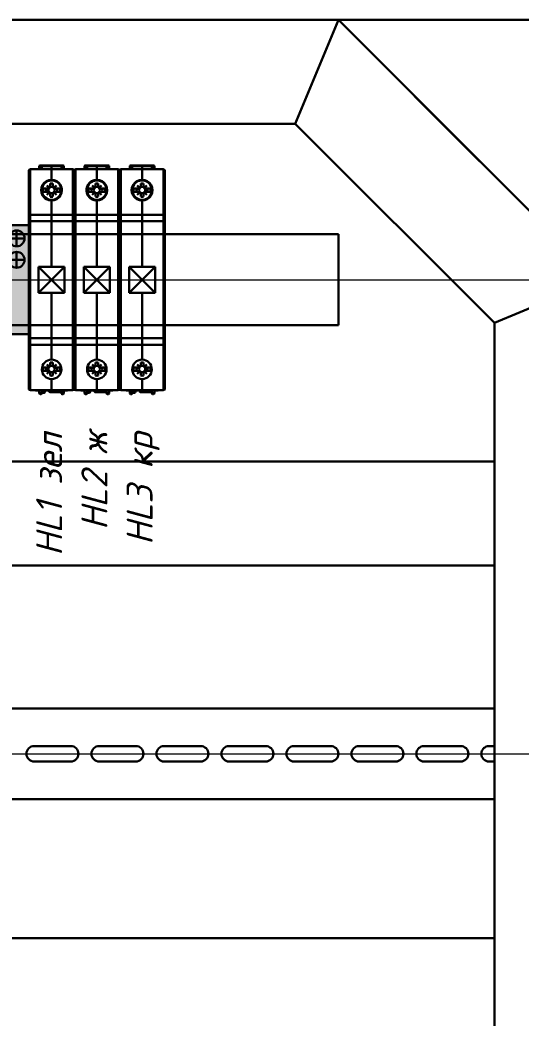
# Model space of a CAD drawing. Header units: millimetres. Extents: x 0 to 53000, y -591 to 24400.
# Drawn here: x 24829.6 to 25022.4, y 2640.8 to 3025 of the extents above; entities that cross this region are included whole.
import ezdxf
from ezdxf.enums import TextEntityAlignment as Align

# ---------------------------------------------------------------- set-up
doc = ezdxf.new("R2010")
doc.units = ezdxf.units.MM
for name, color, linetype, lineweight in [('КК перф 40х60', 6, 'Continuous', 30), ('Основная', 7, 'Continuous', 30), ('Перемычка', 6, 'Continuous', 140)]:
    doc.layers.add(name, color=color, linetype=linetype, lineweight=lineweight)
doc.layers.add('Привязки', color=2, linetype='Continuous', lineweight=0, plot=False, transparency=0.8)
doc.styles.add('текст', font='isocpeui.ttf')

# ---------------------------------------------------------------- blocks, each defined once
blk = doc.blocks.new('Стопор на DIN')
at = {"layer": 'Основная', "true_color": 0x939598}
h = blk.add_hatch(color=252, dxfattribs=at)
h.dxf.hatch_style = 1
h.paths.add_polyline_path([(0, 21), (-9.5, 21), (-9.5, -21), (0, -21)])
at = {"layer": 'Основная'}
for p, q in [((-9.5, -21), (-9.5, 21)), ((-9.5, 21), (0, 21)), ((0, 21), (0, -21)), ((-4.75, 15.92), (-7.8, 15.92)), ((-7.8, 15.92), (-1.7, 15.92)), ((-4.75, 18.97), (-4.75, 12.87)), ((-4.75, 10.71), (-4.75, 4.6)), ((-7.8, 7.66), (-1.7, 7.66)), ((-9.5, -21), (0, -21))]:
    blk.add_line(p, q, dxfattribs=at)
for centre in [(-4.75, 15.92), (-4.75, 7.66)]:
    blk.add_circle(centre, 3.05, dxfattribs=at)
blk = doc.blocks.new('1P Лампа Din')
at = {"layer": 'Основная', "color": 7, "linetype": 'Continuous'}
for p, q in [((0.2, 42.4), (0.49, 42.4)), ((0.49, 5.74), (0.49, 42.5)), ((16.91, 42.5), (0.49, 42.5)), ((4.25, 44), (3.95, 43.83)), ((3.95, 42.5), (3.95, 43.83)), ((4.25, 43.5), (3.95, 43.26)), ((4.25, 43.5), (4.25, 44)), ((13.15, 44), (4.25, 44)), ((4.25, 43.5), (4.65, 43.5)), ((4.95, 42.5), (4.95, 43.7)), ((8.7, 42.5), (8.7, 44)), ((8.7, 38.47), (8.7, 42.5)), ((12.45, 42.5), (12.45, 44)), ((12.75, 43.5), (13.45, 43.5)), ((13.45, 43.83), (13.15, 44)), ((13.45, 42.5), (13.45, 43.83)), ((16.91, 5.74), (16.91, 42.5)), ((17.2, 42.4), (16.91, 42.4)), ((0, 42.2), (0, 6.61)), ((8.7, 38.42), (8.7, 38.47)), ((17.4, -42.2), (17.4, 42.2)), ((5.52, 35.15), (7.7, 35.15)), ((6.88, 36.32), (7.8, 35.26)), ((7.87, 35.46), (6.88, 36.32)), ((7.8, 35.26), (7.9, 35.37)), ((8.18, 35.63), (8.18, 37.02)), ((8.7, 38.42), (8.7, 38.25)), ((9.22, 37.02), (9.22, 35.64)), ((9.5, 35.37), (9.6, 35.26)), ((10.52, 36.32), (9.53, 35.46)), ((9.6, 35.26), (10.52, 36.32)), ((9.69, 35.15), (11.89, 35.15)), ((7.71, 33.85), (5.52, 33.85)), ((6.09, 31.51), (6.33, 31.51)), ((7.8, 33.74), (6.88, 32.68)), ((6.88, 32.68), (7.89, 33.55)), ((7.91, 33.63), (7.8, 33.74)), ((8.18, 33.36), (8.18, 31.98)), ((8.7, 30.75), (8.7, 30.73)), ((9.22, 33.36), (9.22, 31.98)), ((9.6, 33.74), (9.5, 33.63)), ((9.53, 33.54), (10.52, 32.68)), ((10.52, 32.68), (9.6, 33.74)), ((10.08, 30.81), (9.63, 30.81)), ((11.89, 33.85), (9.69, 33.85)), ((8.7, 30.73), (7.8, 30.67)), ((8.7, 30.65), (8.08, 30.6)), ((8.7, 30.65), (8.7, 30.73)), ((8.7, 30.5), (8.7, 30.65)), ((8.7, 30.65), (9.5, 30.65)), ((8.7, 5), (8.7, 30.5)), ((0.2, 25), (0.49, 25)), ((16.91, 25), (0.49, 25)), ((17.2, 25), (16.91, 25)), ((0.2, 22.4), (0.49, 22.4)), ((16.91, 22.5), (0.49, 22.5)), ((17.2, 22.4), (16.91, 22.4)), ((0, -6.61), (0, 6.61)), ((0.5, -5.73), (0.5, 5.73)), ((16.9, 5.73), (16.9, -5.73)), ((0, -6.61), (0, -42.2)), ((0.49, -42.5), (0.49, -5.74)), ((8.7, -30.75), (8.7, -5)), ((16.91, -42.5), (16.91, -5.74)), ((0.2, -22.4), (0.49, -22.4)), ((16.91, -22.5), (0.49, -22.5)), ((17.2, -22.4), (16.91, -22.4)), ((0.2, -25), (0.49, -25)), ((16.91, -25), (0.49, -25)), ((17.2, -25), (16.91, -25)), ((5.51, -33.75), (7.7, -33.75)), ((7.87, -33.44), (6.88, -32.58)), ((6.88, -32.58), (7.8, -33.64)), ((7.8, -33.64), (7.9, -33.53)), ((8.18, -33.26), (8.18, -31.88)), ((9.22, -33.26), (9.22, -31.88)), ((9.49, -33.53), (9.6, -33.64)), ((10.52, -32.58), (9.51, -33.45)), ((9.6, -33.64), (10.52, -32.58)), ((9.69, -33.75), (11.88, -33.75)), ((7.7, -35.05), (5.51, -35.05)), ((7.8, -35.16), (6.88, -36.22)), ((6.88, -36.22), (7.87, -35.36)), ((7.9, -35.27), (7.8, -35.16)), ((8.18, -36.92), (8.18, -35.54)), ((8.7, -42.5), (8.7, -38.25)), ((9.22, -35.53), (9.22, -36.92)), ((9.6, -35.16), (9.5, -35.27)), ((9.53, -35.36), (10.52, -36.22)), ((10.52, -36.22), (9.6, -35.16)), ((11.88, -35.05), (9.7, -35.05)), ((0.2, -42.4), (0.49, -42.4)), ((16.91, -42.5), (0.49, -42.5)), ((2.55, -42.6), (2.55, -42.5)), ((2.55, -42.6), (3.95, -42.6)), ((3.95, -43.83), (3.95, -42.5)), ((4.25, -43.5), (3.95, -43.26)), ((4.25, -44), (3.95, -43.83)), ((4.65, -43.5), (4.25, -43.5)), ((4.25, -44), (4.25, -43.5)), ((4.65, -44), (4.25, -44)), ((4.95, -43.7), (4.95, -42.5)), ((5.82, -43.48), (4.95, -43.49)), ((6.12, -42.5), (6.12, -43.18)), ((7.66, -42.6), (6.12, -42.6)), ((7.66, -42.5), (7.66, -42.81)), ((8.33, -43.31), (12.45, -43.38)), ((12.45, -42.5), (12.45, -43.7)), ((13.15, -43.5), (12.75, -43.5)), ((13.15, -44), (12.75, -44)), ((13.15, -43.5), (13.45, -43.26)), ((13.15, -44), (13.15, -43.5)), ((13.15, -44), (13.45, -43.83)), ((13.45, -43.83), (13.45, -42.5)), ((14.85, -42.6), (13.45, -42.6)), ((14.85, -42.6), (14.85, -42.5)), ((17.2, -42.4), (16.91, -42.4))]:
    blk.add_line(p, q, dxfattribs=at)
at = {"layer": 'Основная', "color": 9, "linetype": 'Continuous'}
for p, q in [((4.65, 43.5), (4.65, 44)), ((12.45, 43.7), (4.95, 43.7)), ((12.75, 44), (12.75, 43.5)), ((8.7, 38.43), (8.35, 38.43)), ((6.93, 31), (6.82, 31)), ((7.41, 30.77), (7.34, 30.77)), ((8.89, 30.59), (8.7, 30.59)), ((0.2, -0.96), (0.2, 0.96)), ((2.85, -42.6), (2.85, -42.5)), ((4.65, -44), (4.65, -43.5)), ((5.82, -43.18), (4.95, -43.19)), ((5.82, -42.5), (5.82, -43.18)), ((5.82, -43.18), (6.12, -43.18)), ((5.82, -43.48), (5.82, -43.18)), ((6.5, -42.6), (6.5, -42.5)), ((7.9, -42.81), (7.66, -42.81)), ((7.9, -42.5), (7.9, -42.81)), ((7.9, -42.81), (12.45, -42.88)), ((12.75, -43.5), (12.75, -44)), ((14.55, -42.6), (14.55, -42.5))]:
    blk.add_line(p, q, dxfattribs=at)
at = {"layer": 'Основная'}
for p, q in [((16.91, -42.5), (16.91, 42.5)), ((3.7, -5), (3.7, 5)), ((3.7, 5), (8.7, 5)), ((3.7, -5), (13.7, 5)), ((3.7, 5), (13.7, -5)), ((8.7, 5), (13.7, 5)), ((13.7, 5), (13.7, -5)), ((13.7, -5), (3.7, -5))]:
    blk.add_line(p, q, dxfattribs=at)
at = {"layer": 'Основная', "color": 7, "linetype": 'Continuous'}
for points in [[(6.94, 31.02), (6.91, 31.04), (6.87, 31.06), (6.84, 31.08), (6.82, 31.1), (6.79, 31.12), (6.77, 31.14), (6.75, 31.15), (6.73, 31.16), (6.72, 31.18), (6.7, 31.19), (6.69, 31.2), (6.68, 31.2), (6.68, 31.21), (6.67, 31.21), (6.67, 31.21)], [(7.46, 30.77), (7.4, 30.8), (7.34, 30.82), (7.28, 30.85), (7.22, 30.87), (7.17, 30.9), (7.12, 30.92), (7.07, 30.95), (7.02, 30.97), (6.98, 31), (6.94, 31.02)], [(7.61, 30.72), (7.53, 30.75), (7.46, 30.77)], [(8.7, 30.55), (8.61, 30.55), (8.5, 30.55), (8.4, 30.56), (8.3, 30.57), (8.2, 30.58), (8.1, 30.6), (8.01, 30.62), (7.92, 30.63), (7.84, 30.65), (7.76, 30.68), (7.68, 30.7), (7.61, 30.72)], [(0.03, 1.45), (0.06, 1.39), (0.12, 1.24), (0.17, 1.08), (0.21, 0.93), (0.24, 0.77), (0.26, 0.62), (0.28, 0.46), (0.29, 0.31), (0.3, 0.15), (0.3, 0)], [(0.3, 0), (0.3, -0.14), (0.29, -0.3), (0.28, -0.46), (0.26, -0.62), (0.24, -0.77), (0.21, -0.93), (0.17, -1.08), (0.12, -1.23), (0.06, -1.39), (0.03, -1.45)], [(7.66, -42.81), (7.66, -42.83), (7.66, -42.88), (7.68, -42.93), (7.7, -42.98), (7.72, -43.03), (7.76, -43.08), (7.8, -43.12), (7.85, -43.16), (7.9, -43.2), (7.96, -43.23), (8.02, -43.26), (8.09, -43.28), (8.16, -43.3), (8.23, -43.31), (8.31, -43.31), (8.33, -43.31)]]:
    blk.add_lwpolyline(points, dxfattribs=at)
blk.add_circle((8.7, -34.5), 3.75, dxfattribs=at)
for centre, radius, start, end in [((0.2, 42.2), 0.2, 90, 180), ((0.2, 42.2), 0.2, 98.0214, 100.1321), ((4.65, 43.7), 0.3, 0, 90), ((17.2, 42.2), 0.2, 0, 90), ((8.7, 34.5), 3.75, 270, 237.5106), ((8.7, 34.5), 3.25, 168.463, 191.537), ((8.7, 34.5), 2.12, 162.1391, 197.8609), ((8.7, 34.5), 1.22, 147.8061, 180), ((7.7, 35.35), 0.2, 270, 45.4387), ((7.99, 35.63), 0.2, 225.4387, 0), ((8.7, 34.5), 1.22, 65.0308, 114.9692), ((8.7, 34.5), 2.58, 78.463, 101.537), ((9.41, 35.64), 0.2, 180, 314.427), ((9.69, 35.35), 0.2, 134.427, 270), ((8.7, 34.5), 1.22, 327.8061, 32.1939), ((8.7, 34.5), 2.12, 342.1391, 17.8609), ((8.7, 34.5), 3.25, 348.4677, 11.5323), ((8.7, 34.5), 3.75, 237.5102, 270), ((8.7, 34.5), 1.22, 180, 212.1939), ((7.71, 33.65), 0.2, 313.0821, 90), ((7.99, 33.36), 0.2, 0, 133.0821), ((8.7, 34.5), 1.22, 245.0308, 294.9692), ((8.7, 34.5), 2.58, 258.463, 281.537), ((9.41, 33.36), 0.2, 45.573, 180), ((9.69, 33.65), 0.2, 90, 225.573), ((0.2, 22.2), 0.2, 90, 180), ((17.2, 22.2), 0.2, 0, 90), ((0.2, -22.2), 0.2, 180, 270), ((17.2, -22.2), 0.2, 270, 0), ((8.7, -34.4), 3.25, 168.4677, 191.5323), ((8.7, -34.4), 2.12, 162.1391, 197.8609), ((8.7, -34.4), 1.22, 147.8061, 212.1939), ((7.7, -33.55), 0.2, 270, 45.573), ((7.99, -33.26), 0.2, 225.573, 0), ((8.7, -34.4), 1.22, 65.0308, 114.9692), ((8.7, -34.4), 2.58, 78.463, 101.537), ((9.41, -33.26), 0.2, 180, 313.0821), ((9.69, -33.55), 0.2, 133.0821, 270), ((8.7, -34.4), 1.22, 0, 32.1939), ((8.7, -34.4), 1.22, 327.8061, 0), ((8.7, -34.4), 2.12, 342.1391, 17.8609), ((8.7, -34.4), 3.25, 348.463, 11.537), ((7.7, -35.25), 0.2, 314.427, 90), ((7.99, -35.54), 0.2, 0, 134.427), ((8.7, -34.4), 1.22, 245.0308, 294.9692), ((8.7, -34.4), 2.58, 258.463, 281.537), ((9.41, -35.53), 0.2, 45.4387, 180), ((9.7, -35.25), 0.2, 90, 225.4387), ((0.2, -42.2), 0.2, 180, 270), ((17.2, -42.2), 0.2, 270, 0), ((4.65, -43.7), 0.3, 270, 0), ((5.82, -43.18), 0.3, 270.5773, 0.0001), ((12.75, -43.7), 0.3, 180, 270)]:
    blk.add_arc(centre, radius, start, end, dxfattribs=at)
at = {"layer": 'Основная', "color": 9, "linetype": 'Continuous'}
for centre, radius, start, end in [((8.66, 33.99), 3.43, 248.4437, 251.0613), ((8.72, 34.26), 3.71, 269.0949, 269.6269), ((-3.27, 0.06), 3.63, 25.1846, 25.5893), ((-3.27, -0.06), 3.63, 334.4106, 334.8154)]:
    blk.add_arc(centre, radius, start, end, dxfattribs=at)
at = {"layer": 'Основная', "color": 7, "linetype": 'Continuous'}
for centre, major_axis, ratio, start_param, end_param in [((4.65, 43.08), (0, 0.424), 0.707107, -1.570796, 0), ((12.75, 43.08), (0, -0.424), 0.707107, 3.141593, 4.712389), ((8.7, 34.48), (-0.96, 3.84), 0.999989, -0.244062, 2.364686), ((8.7, 34.48), (0, 4.02), 0.99999, 0, 3.141593), ((8.7, 34.48), (0, 3.98), 0.999992, -3.141593, 0), ((8.7, 34.48), (0.49, 3.9), 0.999992, -2.464465, 0.123964), ((8.69, 34.14), (0.08, 3.61), 0.995002, 2.648644, 2.797291), ((4.65, -43.08), (0, 0.424), 0.707107, 3.141593, 4.712389), ((12.75, -43.08), (0, -0.424), 0.707107, -1.570796, 0)]:
    blk.add_ellipse(centre, major_axis=major_axis, ratio=ratio, start_param=start_param, end_param=end_param, dxfattribs=at)
for points, knots in [([(6.33, 31.51), (6.33, 31.51), (6.33, 31.51), (6.32, 31.51), (6.32, 31.5), (6.32, 31.5), (6.32, 31.49), (6.32, 31.49), (6.32, 31.48), (6.33, 31.47), (6.35, 31.45), (6.37, 31.42), (6.4, 31.39), (6.43, 31.36), (6.47, 31.32), (6.54, 31.26), (6.64, 31.19), (6.77, 31.09), (6.87, 31.03), (6.93, 31)], [0, 0, 0, 0, 0.007018, 0.012553, 0.017389, 0.022644, 0.029231, 0.037639, 0.048102, 0.06074, 0.092744, 0.133867, 0.184095, 0.243299, 0.311264, 0.3877, 0.564453, 0.769976, 1, 1, 1, 1]), ([(6.69, 31.34), (6.64, 31.36), (6.58, 31.39), (6.5, 31.44), (6.45, 31.46), (6.41, 31.48), (6.38, 31.5), (6.35, 31.51), (6.34, 31.51), (6.33, 31.51)], [0, 0, 0, 0, 0.379747, 0.538845, 0.676267, 0.791342, 0.883621, 0.952977, 1, 1, 1, 1]), ([(7.54, 30.72), (7.54, 30.72), (7.53, 30.72), (7.52, 30.72), (7.51, 30.72), (7.48, 30.73), (7.46, 30.74), (7.44, 30.74), (7.4, 30.75), (7.36, 30.77), (7.3, 30.79), (7.25, 30.81), (7.19, 30.83), (7.12, 30.86), (7.02, 30.9), (6.91, 30.95), (6.8, 31.01), (6.73, 31.05), (6.7, 31.07)], [0, 0, 0, 0, 0.005458, 0.013291, 0.03389, 0.058559, 0.085593, 0.114115, 0.143649, 0.204724, 0.267565, 0.331589, 0.39648, 0.46205, 0.594753, 0.729025, 0.864326, 1, 1, 1, 1]), ([(7.41, 30.77), (7.42, 30.77), (7.43, 30.76), (7.46, 30.75), (7.48, 30.75), (7.49, 30.74), (7.5, 30.74), (7.51, 30.73), (7.52, 30.73), (7.53, 30.73), (7.53, 30.72), (7.53, 30.72), (7.54, 30.72), (7.54, 30.72), (7.54, 30.72), (7.54, 30.72), (7.54, 30.72), (7.54, 30.72), (7.54, 30.72), (7.54, 30.72)], [0, 0, 0, 0, 0.177438, 0.349744, 0.514857, 0.593714, 0.669295, 0.740714, 0.806733, 0.865693, 0.915298, 0.935731, 0.952732, 0.965958, 0.975151, 0.98038, 0.983704, 0.989826, 1, 1, 1, 1]), ([(9.63, 30.81), (9.62, 30.81), (9.6, 30.81), (9.57, 30.8), (9.54, 30.8), (9.47, 30.79), (9.39, 30.78), (9.27, 30.76), (9.13, 30.75), (8.94, 30.73), (8.8, 30.73), (8.7, 30.73)], [0, 0, 0, 0, 0.023304, 0.05548, 0.095738, 0.143181, 0.255996, 0.387171, 0.531126, 0.683471, 1, 1, 1, 1]), ([(8.7, 30.65), (8.76, 30.65), (8.88, 30.65), (9.06, 30.66), (9.2, 30.68), (9.31, 30.7), (9.38, 30.72), (9.45, 30.73), (9.5, 30.75), (9.54, 30.76), (9.56, 30.77), (9.58, 30.77), (9.6, 30.78), (9.62, 30.79), (9.63, 30.79), (9.64, 30.8), (9.64, 30.8), (9.64, 30.8), (9.64, 30.8), (9.64, 30.81), (9.64, 30.81), (9.64, 30.81), (9.63, 30.81), (9.63, 30.81), (9.63, 30.81)], [0, 0, 0, 0, 0.186183, 0.368913, 0.543145, 0.625037, 0.702028, 0.772811, 0.835875, 0.863994, 0.889549, 0.912325, 0.932118, 0.948739, 0.962035, 0.971902, 0.975546, 0.978354, 0.981777, 0.98313, 0.984932, 0.987454, 0.990789, 1, 1, 1, 1]), ([(8.82, 30.59), (8.9, 30.59), (9.07, 30.59), (9.4, 30.63), (9.82, 30.72), (10.3, 30.89), (10.61, 31.05), (10.76, 31.14)], [0, 0, 0, 0, 0.121776, 0.244126, 0.491017, 0.74288, 1, 1, 1, 1]), ([(8.7, 30.59), (8.72, 30.59), (8.76, 30.59), (8.8, 30.59), (8.82, 30.59)], [0, 0, 0, 0, 0.516289, 1, 1, 1, 1]), ([(0, 24.99), (0, 24.99), (0, 24.99), (0, 24.99), (0.01, 24.99), (0.02, 24.99), (0.02, 24.99), (0.03, 24.99), (0.05, 24.99), (0.06, 24.99), (0.09, 25), (0.12, 25), (0.16, 25), (0.19, 25), (0.2, 25)], [0, 0, 0, 0, 0.005895, 0.020644, 0.044651, 0.077778, 0.119734, 0.170138, 0.228512, 0.294299, 0.445542, 0.618083, 0.805291, 1, 1, 1, 1]), ([(17.4, 24.99), (17.4, 24.99), (17.4, 24.99), (17.4, 24.99), (17.39, 24.99), (17.38, 24.99), (17.38, 24.99), (17.37, 24.99), (17.35, 24.99), (17.34, 24.99), (17.31, 25), (17.28, 25), (17.24, 25), (17.21, 25), (17.2, 25)], [0, 0, 0, 0, 0.005889, 0.020641, 0.044648, 0.077774, 0.119731, 0.170135, 0.228509, 0.294297, 0.44554, 0.618082, 0.805291, 1, 1, 1, 1]), ([(0.03, 1.45), (0.02, 1.47), (0, 1.52), (0, 1.57), (0, 1.6)], [0, 0, 0, 0, 0.495069, 1, 1, 1, 1]), ([(0.03, -1.45), (0.02, -1.47), (0, -1.52), (0, -1.57), (0, -1.6)], [0, 0, 0, 0, 0.49507, 1, 1, 1, 1]), ([(0, -24.99), (0, -24.99), (0, -24.99), (0, -24.99), (0.01, -24.99), (0.02, -24.99), (0.02, -24.99), (0.03, -24.99), (0.05, -24.99), (0.06, -24.99), (0.09, -25), (0.12, -25), (0.16, -25), (0.19, -25), (0.2, -25)], [0, 0, 0, 0, 0.005895, 0.020644, 0.044651, 0.077778, 0.119734, 0.170138, 0.228512, 0.294299, 0.445542, 0.618083, 0.805291, 1, 1, 1, 1]), ([(17.4, -24.99), (17.4, -24.99), (17.4, -24.99), (17.4, -24.99), (17.39, -24.99), (17.38, -24.99), (17.38, -24.99), (17.37, -24.99), (17.35, -24.99), (17.34, -24.99), (17.31, -25), (17.28, -25), (17.24, -25), (17.21, -25), (17.2, -25)], [0, 0, 0, 0, 0.005889, 0.020641, 0.044648, 0.077774, 0.119731, 0.170135, 0.228509, 0.294297, 0.44554, 0.618082, 0.805291, 1, 1, 1, 1])]:
    blk.add_open_spline(points, degree=3, knots=knots, dxfattribs=at)
at = {"layer": 'Основная', "color": 9, "linetype": 'Continuous'}
for points, knots in [([(6.67, 31.21), (6.66, 31.22), (6.65, 31.23), (6.63, 31.25), (6.61, 31.27), (6.6, 31.28), (6.59, 31.29), (6.59, 31.3), (6.59, 31.3), (6.59, 31.31), (6.59, 31.31), (6.6, 31.31), (6.6, 31.31), (6.6, 31.31)], [0, 0, 0, 0, 0.240117, 0.4434, 0.609549, 0.738805, 0.832444, 0.867128, 0.895132, 0.918769, 0.941698, 0.967862, 1, 1, 1, 1]), ([(6.6, 31.31), (6.6, 31.31), (6.61, 31.31), (6.63, 31.31), (6.65, 31.3), (6.69, 31.29), (6.73, 31.27), (6.79, 31.25), (6.88, 31.21), (6.95, 31.18), (7, 31.16)], [0, 0, 0, 0, 0.019291, 0.044246, 0.111993, 0.203835, 0.319392, 0.457899, 0.618335, 1, 1, 1, 1]), ([(7.4, 30.8), (7.31, 30.83), (7.16, 30.9), (6.96, 31.01), (6.81, 31.1), (6.72, 31.17), (6.69, 31.2), (6.67, 31.21)], [0, 0, 0, 0, 0.31596, 0.595391, 0.826826, 0.921237, 1, 1, 1, 1]), ([(8.67, 30.55), (8.47, 30.55), (8.09, 30.59), (7.72, 30.68), (7.54, 30.74)], [0, 0, 0, 0, 0.512397, 1, 1, 1, 1]), ([(0.01, 1.61), (0.04, 1.55), (0.09, 1.43), (0.15, 1.25), (0.21, 1.06), (0.25, 0.86), (0.28, 0.66), (0.31, 0.37), (0.31, 0.15), (0.31, 0)], [0, 0, 0, 0, 0.113595, 0.22929, 0.348496, 0.47193, 0.599594, 0.730886, 1, 1, 1, 1]), ([(0.31, 0), (0.31, -0.15), (0.31, -0.37), (0.28, -0.66), (0.25, -0.86), (0.21, -1.06), (0.15, -1.25), (0.09, -1.43), (0.04, -1.55), (0.01, -1.61)], [0, 0, 0, 0, 0.269114, 0.400406, 0.52807, 0.651504, 0.77071, 0.886405, 1, 1, 1, 1]), ([(7.9, -42.81), (7.9, -42.84), (7.91, -42.92), (7.94, -43.02), (7.99, -43.11), (8.04, -43.19), (8.11, -43.24), (8.18, -43.28), (8.25, -43.31), (8.3, -43.31), (8.33, -43.31)], [0, 0, 0, 0, 0.154622, 0.302409, 0.439693, 0.566093, 0.683071, 0.7928, 0.897644, 1, 1, 1, 1])]:
    blk.add_open_spline(points, degree=3, knots=knots, dxfattribs=at)
at = {"layer": 'Основная', "style": 'текст'}
blk.add_attdef('№', text='', height=20, dxfattribs=at).set_placement((7.75, -58.95), align=Align.MIDDLE_CENTER)

msp = doc.modelspace()

# ---------------------------------------------------------------- linework, layer by layer
at = {"layer": 'КК перф 40х60'}
for p, q in [((24952.11543, 3025), (24777.11543, 3025)), ((24952.11543, 3025), (24935.54689, 2985)), ((25052.11543, 2925), (24952.11543, 3025)), ((25052.11543, 2925), (24981.40475, 2995.71068)), ((24777.11543, 2985), (24935.54689, 2985)), ((24935.54689, 2985), (25012.11543, 2908.43146)), ((25012.11543, 2908.43146), (25052.11543, 2925)), ((25052.11543, 2925), (25012.11543, 2908.43146)), ((25012.11543, 2650), (25012.11543, 2908.43146)), ((24542.11543, 2855), (25012.11543, 2855)), ((24542.11543, 2815), (25012.11543, 2815)), ((24542.11543, 2671.56854), (25012.11543, 2671.56854)), ((25012.11543, 2650), (25012.11543, 2365))]:
    msp.add_line(p, q, dxfattribs=at)
at = {"layer": 'Основная'}
for p, q in [((24502.11543, 3025), (25052.11543, 3025)), ((25052.11543, 2925), (24952.11543, 3025)), ((24602.11543, 2942.5), (24952.11543, 2942.5)), ((24918.68398, 2942.5), (24935.54689, 2942.5)), ((24952.11543, 2942.5), (24952.11543, 2907.5)), ((24777.11543, 2907.5), (24918.68398, 2907.5)), ((24918.68398, 2907.5), (24952.11543, 2907.5)), ((24817.11543, 2760), (24842.11543, 2760)), ((24842.11543, 2760), (24867.11543, 2760)), ((24867.11543, 2760), (24892.11543, 2760)), ((24892.11543, 2760), (24917.11543, 2760)), ((24917.11543, 2760), (24942.11543, 2760)), ((24942.11543, 2760), (24967.11543, 2760)), ((24967.11543, 2760), (24992.11543, 2760)), ((24992.11543, 2760), (25012.11543, 2760)), ((24842.11543, 2745.50001), (24835.11543, 2745.50001)), ((24849.11543, 2745.5), (24842.11543, 2745.5)), ((24867.11543, 2745.50001), (24860.11543, 2745.50001)), ((24874.11543, 2745.5), (24867.11543, 2745.5)), ((24892.11543, 2745.50001), (24885.11543, 2745.50001)), ((24899.11543, 2745.5), (24892.11543, 2745.5)), ((24917.11543, 2745.50001), (24910.11543, 2745.50001)), ((24924.11543, 2745.5), (24917.11543, 2745.5)), ((24942.11543, 2745.50001), (24935.11543, 2745.50001)), ((24949.11543, 2745.5), (24942.11543, 2745.5)), ((24967.11543, 2745.50001), (24960.11543, 2745.50001)), ((24974.11543, 2745.5), (24967.11543, 2745.5)), ((24992.11543, 2745.50001), (24985.11543, 2745.50001)), ((24999.11543, 2745.5), (24992.11543, 2745.5)), ((25012.11543, 2745.50001), (25010.11543, 2745.50001)), ((24835.11543, 2739.50001), (24842.11543, 2739.50001)), ((24842.11543, 2739.5), (24849.11543, 2739.5)), ((24852.11543, 2742.5), (24852.11543, 2742.5)), ((24860.11543, 2739.50001), (24867.11543, 2739.50001)), ((24867.11543, 2739.5), (24874.11543, 2739.5)), ((24877.11543, 2742.5), (24877.11543, 2742.5)), ((24885.11543, 2739.50001), (24892.11543, 2739.50001)), ((24892.11543, 2739.5), (24899.11543, 2739.5)), ((24902.11543, 2742.5), (24902.11543, 2742.5)), ((24910.11543, 2739.50001), (24917.11543, 2739.50001)), ((24917.11543, 2739.5), (24924.11543, 2739.5)), ((24927.11543, 2742.5), (24927.11543, 2742.5)), ((24935.11543, 2739.50001), (24942.11543, 2739.50001)), ((24942.11543, 2739.5), (24949.11543, 2739.5)), ((24952.11543, 2742.5), (24952.11543, 2742.5)), ((24960.11543, 2739.50001), (24967.11543, 2739.50001)), ((24967.11543, 2739.5), (24974.11543, 2739.5)), ((24977.11543, 2742.5), (24977.11543, 2742.5)), ((24985.11543, 2739.50001), (24992.11543, 2739.50001)), ((24992.11543, 2739.5), (24999.11543, 2739.5)), ((25002.11543, 2742.5), (25002.11543, 2742.5)), ((25010.11543, 2739.50001), (25012.11543, 2739.50001)), ((24817.11543, 2725), (24842.11543, 2725.00001)), ((24842.11543, 2725), (24867.11543, 2725.00001)), ((24867.11543, 2725), (24892.11543, 2725.00001)), ((24892.11543, 2725), (24917.11543, 2725.00001)), ((24917.11543, 2725), (24942.11543, 2725.00001)), ((24942.11543, 2725), (24967.11543, 2725.00001)), ((24967.11543, 2725), (24992.11543, 2725.00001)), ((24992.11543, 2725), (25012.11543, 2725))]:
    msp.add_line(p, q, dxfattribs=at)
for centre, start, end in [((24835.11543, 2742.50001), 90, 180), ((24849.11543, 2742.5), 0, 90), ((24860.11543, 2742.50001), 90, 180), ((24874.11543, 2742.5), 0, 90), ((24885.11543, 2742.50001), 90, 180), ((24899.11543, 2742.5), 0, 90), ((24910.11543, 2742.50001), 90, 180), ((24924.11543, 2742.5), 0, 90), ((24935.11543, 2742.50001), 90, 180), ((24949.11543, 2742.5), 0, 90), ((24960.11543, 2742.50001), 90, 180), ((24974.11543, 2742.5), 0, 90), ((24985.11543, 2742.50001), 90, 180), ((24999.11543, 2742.5), 0, 90), ((25010.11543, 2742.50001), 90, 180), ((24835.11543, 2742.50001), 180, 270), ((24849.11543, 2742.5), 270, 0), ((24860.11543, 2742.50001), 180, 270), ((24874.11543, 2742.5), 270, 0), ((24885.11543, 2742.50001), 180, 270), ((24899.11543, 2742.5), 270, 0), ((24910.11543, 2742.50001), 180, 270), ((24924.11543, 2742.5), 270, 0), ((24935.11543, 2742.50001), 180, 270), ((24949.11543, 2742.5), 270, 0), ((24960.11543, 2742.50001), 180, 270), ((24974.11543, 2742.5), 270, 0), ((24985.11543, 2742.50001), 180, 270), ((24999.11543, 2742.5), 270, 0), ((25010.11543, 2742.50001), 180, 270)]:
    msp.add_arc(centre, 3, start, end, dxfattribs=at)
at = {"layer": 'Привязки'}
for p, q in [((23064.39056, 2925), (25356.1081, 2925)), ((24502.11543, 2925), (26793.83296, 2925)), ((23064.39056, 2742.5), (25356.1081, 2742.5)), ((24502.11543, 2742.5), (26793.83296, 2742.5))]:
    msp.add_line(p, q, dxfattribs=at)

# ---------------------------------------------------------------- block references
at = {"layer": 'Основная', "lineweight": -3}
msp.add_blockref('Стопор на DIN', (24833.08397, 2924.99999), dxfattribs=at)
at = {"layer": 'Перемычка'}
ref = msp.add_blockref('1P Лампа Din', (24833.08397, 2924.99999), dxfattribs=at)
ref.add_attrib('№', 'HL1 зел', dxfattribs={"layer": 'Основная', "height": 10, "rotation": 90, "style": 'текст'}).set_placement((24840.83737, 2866.05418), align=Align.MIDDLE_RIGHT)
ref = msp.add_blockref('1P Лампа Din', (24850.48397, 2924.99999), dxfattribs=at)
ref.add_attrib('№', 'HL2 ж', dxfattribs={"layer": 'Основная', "height": 10, "rotation": 90, "style": 'текст'}).set_placement((24858.23737, 2866.05418), align=Align.MIDDLE_RIGHT)
ref = msp.add_blockref('1P Лампа Din', (24867.88397, 2924.99999), dxfattribs=at)
ref.add_attrib('№', 'HL3 кр', dxfattribs={"layer": 'Основная', "height": 10, "rotation": 90, "style": 'текст'}).set_placement((24875.63737, 2866.05418), align=Align.MIDDLE_RIGHT)

doc.saveas('drawing.dxf')
